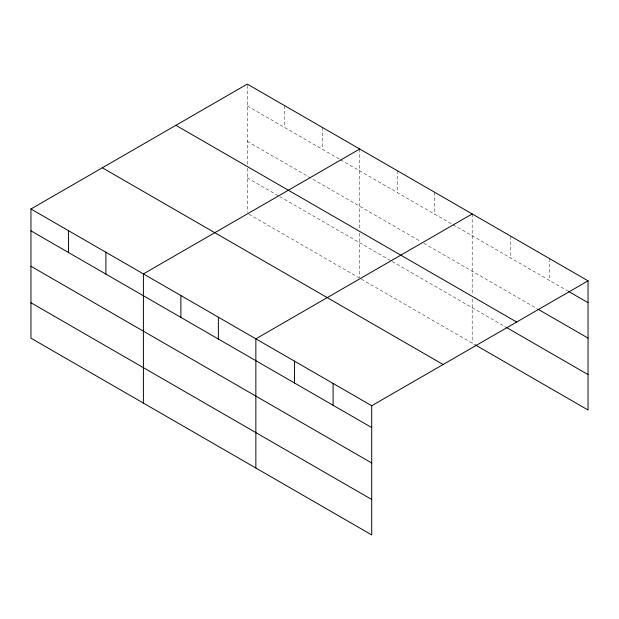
<?xml version="1.0" encoding="UTF-8"?>
<svg xmlns="http://www.w3.org/2000/svg" width="619" height="619" viewBox="0 0 619 619"><rect width="100%" height="100%" fill="white"/><g stroke="black" fill="none" stroke-linecap="round" stroke-linejoin="round"><path stroke-width="0.46" stroke-dasharray="3.1 2.32" d="M247.283 164.406L247.283 84.091M247.283 105.942L339.746 159.323M340.574 159.803L452.195 224.248M453.031 224.728L567.507 290.822M247.283 141.356L420.541 241.387M423.876 243.313L537.106 308.688M247.283 177.846L278.937 196.122M279.765 196.602L391.386 261.048M392.222 261.528L505.878 327.149M248.946 214.228L358.904 277.714M361.403 279.154L475.477 345.015M549.432 258.541L549.432 280.384M510.807 236.241L510.807 258.084M472.189 213.942L472.189 295.217M472.189 299.054L472.189 343.119M434.7 192.3L434.7 214.143M397.22 170.658L397.22 192.501M359.732 149.017L359.732 229.332M359.732 233.17L359.732 278.194M322.251 127.375L322.251 149.218M284.763 105.733L284.763 127.584M247.283 168.244L247.283 212.309"/><path stroke-width="0.93" d="M30.95 208.99L371.717 405.731L371.717 534.909L30.95 338.167L30.95 208.99L247.283 84.091L588.05 280.833L588.05 410.01L475.477 345.015M359.732 149.017L143.407 273.915L143.407 403.093M472.189 213.942L255.856 338.841L255.856 468.018M371.717 405.731L588.05 280.833M568.327 291.294L588.05 302.683M537.926 309.16L588.05 338.098M175.889 125.309L516.664 322.05M506.698 327.621L588.05 374.588M102.336 167.772L443.111 364.514M30.95 230.833L371.717 427.574M30.95 266.255L371.717 462.997M30.95 302.745L371.717 499.487M333.099 383.432L333.099 405.283M294.482 361.14L294.482 382.983M218.375 317.199L218.375 339.042M180.887 295.557L180.887 317.4M105.919 252.273L105.919 274.116M68.438 230.632L68.438 252.475"/></g></svg>
